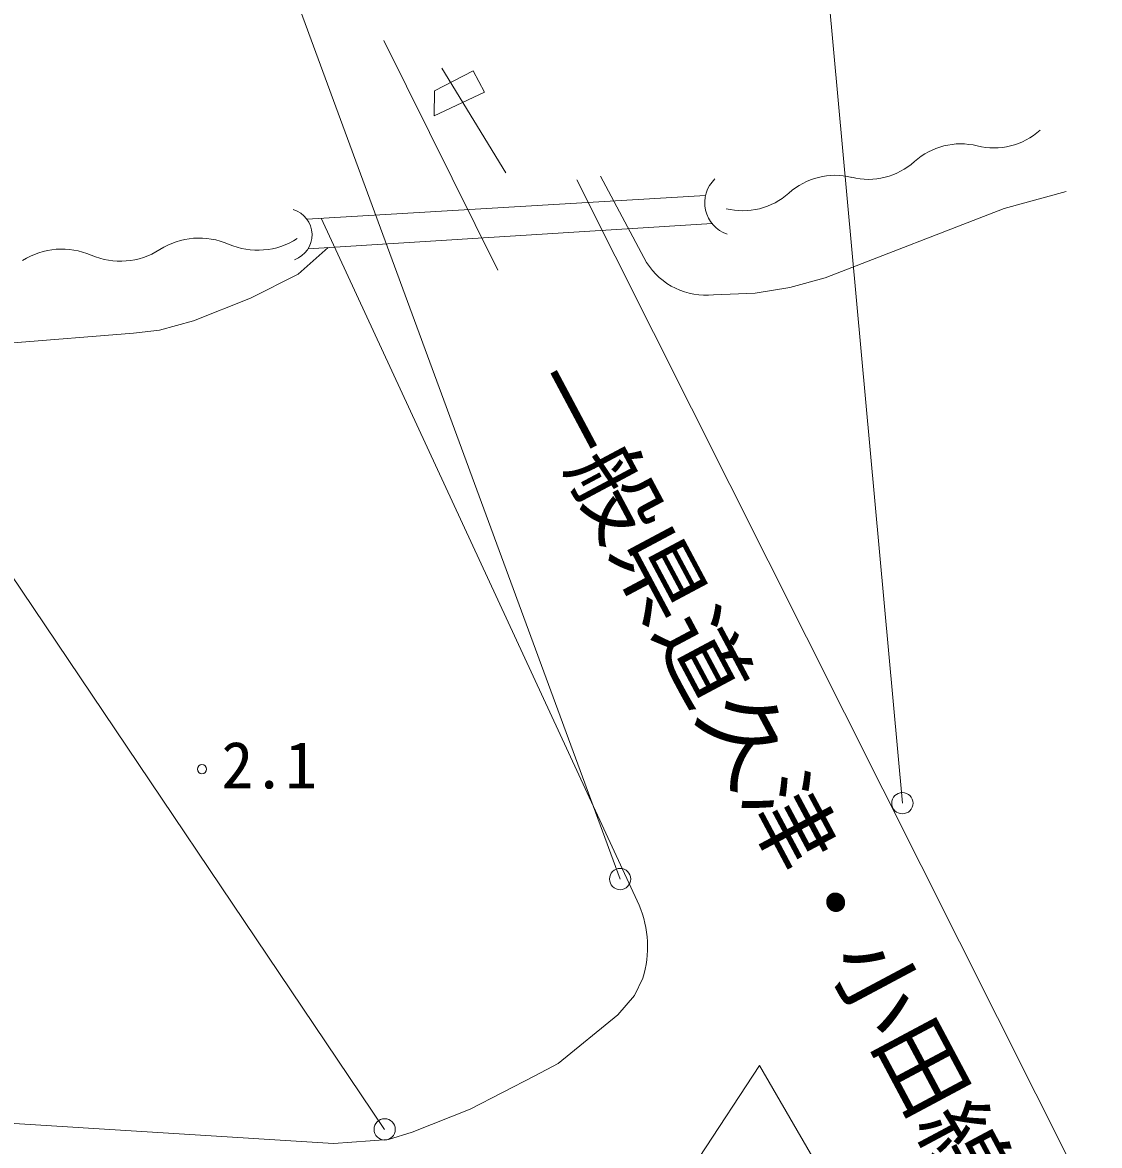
# Model space of a CAD drawing. Units: millimetres, scale not verified. Extents: x 40000 to 680000, y 20000 to 380000.
# Drawn here: x 362156 to 392550, y 293462 to 325142 of the extents above; entities that cross this region are included whole.
import ezdxf
from ezdxf.enums import TextEntityAlignment as Align

# ---------------------------------------------------------------- set-up
doc = ezdxf.new("R2010")
doc.units = ezdxf.units.MM
doc.header["$LTSCALE"] = 1000
doc.layers.add('M-WORK', color=1, linetype='Continuous', lineweight=13)
doc.styles.add('ＭＳ ゴシック', font='')
doc.styles.get('ＭＳ ゴシック').set_extended_font_data('MS Gothic')

msp = doc.modelspace()

# ---------------------------------------------------------------- linework, layer by layer
at = {"layer": 'M-WORK'}
for p, q in [((386987, 303119), (384427, 331105)), ((347529, 330791), (372377, 293917)), ((379022, 300979), (367961, 331010)), ((372351, 324629), (375572, 318155)), ((373784, 323212), (374870, 323780)), ((375799, 320898), (373992, 323854)), ((374870, 323780), (375198, 323174)), ((373772, 322505), (373784, 323212)), ((375198, 323174), (373772, 322505)), ((377798, 320704), (396730, 283030)), ((378465, 320811), (379769, 318375)), ((391605, 320370), (389856, 319894)), ((370181, 319593), (381432, 320263)), ((389856, 319894), (384810, 317938)), ((370217, 318760), (381616, 319468)), ((370581, 319617), (379560, 300239)), ((369934, 318045), (370783, 318795)), ((368587, 317362), (369934, 318045)), ((384810, 317938), (383809, 317663)), ((381658, 317459), (382830, 317505)), ((382830, 317505), (383809, 317663)), ((366981, 316724), (368587, 317362)), ((366020, 316458), (366981, 316724)), ((361782, 316092), (365289, 316377)), ((365289, 316377), (366020, 316458)), ((379660, 298187), (379430, 297691)), ((379430, 297691), (378961, 297151)), ((378961, 297151), (377272, 295778)), ((377272, 295778), (376615, 295431)), ((376615, 295431), (374793, 294489)), ((370933, 293519), (354337, 294555)), ((374793, 294489), (373156, 293843)), ((373156, 293843), (372486, 293635)), ((372486, 293635), (370933, 293519))]:
    msp.add_line(p, q, dxfattribs=at)
msp.add_lwpolyline([(382950, 295716), (387548, 287804), (379549, 290528)], close=True, dxfattribs=at)
for centre, radius in [((367221, 304078), 130), ((386987, 303119), 300), ((379022, 300979), 300), ((372377, 293917), 300)]:
    msp.add_circle(centre, radius, dxfattribs=at)
for centre, radius, start, end in [((389570, 323543), 1940, 255.9784, 312.1234), ((388629, 319778), 1940, 75.9784, 132.1234), ((386026, 322657), 1940, 255.9784, 312.1234), ((382344, 320055), 936, 133.7925, 251.2651), ((385086, 318891), 1940, 75.9784, 132.1234), ((382483, 321770), 1940, 255.9784, 312.1234), ((369582, 319151), 745, 289.9424, 73.0725), ((367148, 316994), 2066, 66.4975, 122.6425), ((368796, 320784), 2066, 246.4975, 302.6425), ((363271, 316684), 2066, 66.4975, 122.6425), ((364919, 320474), 2066, 246.4975, 302.6425), ((381435, 319406), 1959, 211.7512, 276.5451), ((376788, 299075), 3007, 342.807, 22.7719)]:
    msp.add_arc(centre, radius, start, end, dxfattribs=at)

# ---------------------------------------------------------------- texts
at = {"layer": 'M-WORK', "style": 'ＭＳ ゴシック', "width": 1.05}
msp.add_text('一般県道久津・小田線', height=1833, rotation=298.084, dxfattribs=at).set_placement((375747, 314673), align=Align.BOTTOM_LEFT)
at = {"layer": 'M-WORK', "style": 'ＭＳ ゴシック'}
msp.add_text('2.1', height=1320, dxfattribs=at).set_placement((367771, 303140), align=Align.BOTTOM_LEFT)

doc.saveas('drawing.dxf')
